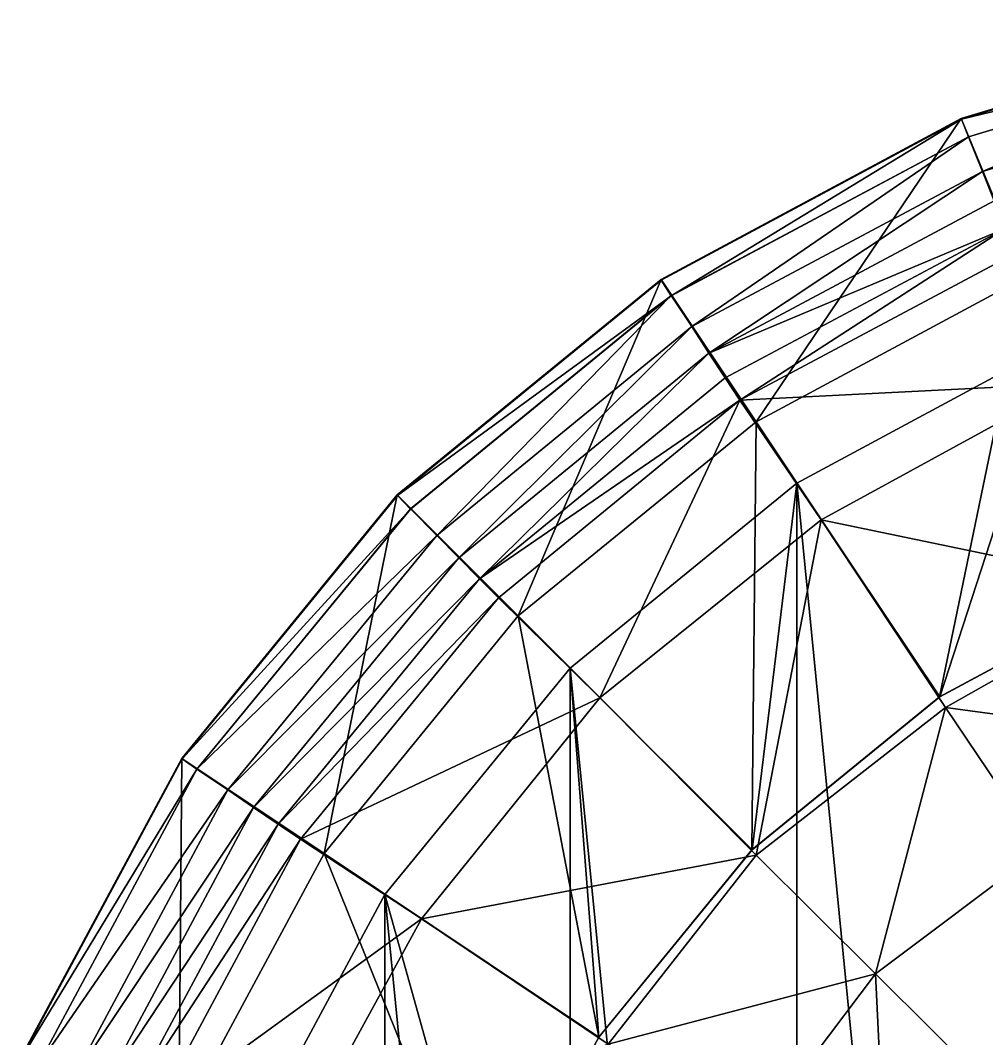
# Model space of a CAD drawing. Extents: x -13.33 to -11.75, y 0.26 to 1.84.
# Drawn here: x -12.8499 to -12.6619, y 1.1827 to 1.3808 of the extents above; entities that cross this region are included whole.
import ezdxf

# ---------------------------------------------------------------- set-up
doc = ezdxf.new("R2010")
doc.units = 0
doc.layers.add('Sphere9', color=15, linetype='CONTINUOUS')

msp = doc.modelspace()

# ---------------------------------------------------------------- linework, layer by layer
at = {"layer": 'Sphere9', "color": 0}
for points in [[(-12.666883, 1.36176, -8.850224), (-12.603401, 1.380825, -8.850224), (-12.66683, 1.36161, -8.837914)], [(-12.666883, 1.36176, -8.850224), (-12.654125, 1.330982, -8.883368), (-12.603401, 1.380825, -8.850224)], [(-12.603401, 1.380825, -8.850224), (-12.603383, 1.380712, -8.841372), (-12.66683, 1.36161, -8.837914)], [(-12.603383, 1.380712, -8.841372), (-12.602705, 1.377109, -8.615749), (-12.66683, 1.36161, -8.837914)], [(-12.66683, 1.36161, -8.837914), (-12.602705, 1.377109, -8.615749), (-12.665466, 1.358139, -8.615749)], [(-12.665466, 1.358139, -7.61575), (-12.602705, 1.377111, -7.115751), (-12.665466, 1.35814, -7.115751)], [(-12.602705, 1.37711, -7.61575), (-12.602705, 1.377111, -7.115751), (-12.665466, 1.358139, -7.61575)], [(-12.665466, 1.35814, -7.115751), (-12.602705, 1.377111, -7.115751), (-12.665465, 1.358141, -6.615753)], [(-12.665466, 1.358139, -8.615749), (-12.602705, 1.37711, -8.115749), (-12.665466, 1.358139, -8.11575)], [(-12.602705, 1.377109, -8.615749), (-12.602705, 1.37711, -8.115749), (-12.665466, 1.358139, -8.615749)], [(-12.602705, 1.37711, -8.115749), (-12.602705, 1.37711, -7.61575), (-12.665466, 1.358139, -7.61575)], [(-12.665466, 1.358139, -8.11575), (-12.602705, 1.37711, -8.115749), (-12.665466, 1.358139, -7.61575)], [(-12.665465, 1.358141, -6.615753), (-12.602703, 1.377114, -6.115756), (-12.665464, 1.358143, -6.115756)], [(-12.602704, 1.377112, -6.615753), (-12.602703, 1.377114, -6.115756), (-12.665465, 1.358141, -6.615753)], [(-12.602705, 1.377111, -7.115751), (-12.602704, 1.377112, -6.615753), (-12.665465, 1.358141, -6.615753)], [(-12.665464, 1.358143, -6.115756), (-12.602703, 1.377114, -6.115756), (-12.665463, 1.358145, -5.61576)], [(-12.602703, 1.377114, -6.115756), (-12.602702, 1.377115, -5.61576), (-12.665463, 1.358145, -5.61576)], [(-12.665463, 1.358145, -5.61576), (-12.602702, 1.377115, -5.61576), (-12.665462, 1.358147, -5.115766)], [(-12.665462, 1.358147, -5.115766), (-12.602698, 1.37712, -4.61577), (-12.66546, 1.35815, -4.61577)], [(-12.6027, 1.377118, -5.115766), (-12.602698, 1.37712, -4.61577), (-12.665462, 1.358147, -5.115766)], [(-12.602702, 1.377115, -5.61576), (-12.6027, 1.377118, -5.115766), (-12.665462, 1.358147, -5.115766)], [(-12.66546, 1.35815, -4.61577), (-12.602698, 1.37712, -4.61577), (-12.662735, 1.351445, -4.103043)], [(-12.602698, 1.37712, -4.61577), (-12.601336, 1.370004, -4.103043), (-12.662735, 1.351445, -4.103043)], [(-12.662735, 1.351445, -4.103043), (-12.601336, 1.370004, -4.103043), (-12.660466, 1.345729, -3.747665)], [(-12.666883, 1.36176, -8.850224), (-12.66683, 1.36161, -8.837914), (-12.725268, 1.330407, -8.850224)], [(-12.725268, 1.330407, -8.850224), (-12.706756, 1.302719, -8.883368), (-12.666883, 1.36176, -8.850224)], [(-12.725268, 1.330407, -8.850224), (-12.66683, 1.36161, -8.837914), (-12.725216, 1.330312, -8.841372)], [(-12.725216, 1.330312, -8.841372), (-12.66683, 1.36161, -8.837914), (-12.723285, 1.327257, -8.615749)], [(-12.66683, 1.36161, -8.837914), (-12.665466, 1.358139, -8.615749), (-12.723285, 1.327257, -8.615749)], [(-12.706756, 1.302719, -8.883368), (-12.654125, 1.330982, -8.883368), (-12.666883, 1.36176, -8.850224)], [(-12.723286, 1.327258, -7.61575), (-12.665466, 1.35814, -7.115751), (-12.723285, 1.327259, -7.115751)], [(-12.665466, 1.358139, -7.61575), (-12.665466, 1.35814, -7.115751), (-12.723286, 1.327258, -7.61575)], [(-12.723285, 1.327257, -8.115749), (-12.665466, 1.358139, -7.61575), (-12.723286, 1.327258, -7.61575)], [(-12.723285, 1.327259, -7.115751), (-12.665465, 1.358141, -6.615753), (-12.723284, 1.32726, -6.615753)], [(-12.665466, 1.35814, -7.115751), (-12.665465, 1.358141, -6.615753), (-12.723285, 1.327259, -7.115751)], [(-12.723285, 1.327257, -8.615749), (-12.665466, 1.358139, -8.11575), (-12.723285, 1.327257, -8.115749)], [(-12.665466, 1.358139, -8.615749), (-12.665466, 1.358139, -8.11575), (-12.723285, 1.327257, -8.615749)], [(-12.665466, 1.358139, -8.11575), (-12.665466, 1.358139, -7.61575), (-12.723285, 1.327257, -8.115749)], [(-12.723284, 1.32726, -6.615753), (-12.665465, 1.358141, -6.615753), (-12.723283, 1.327261, -6.115757)], [(-12.665465, 1.358141, -6.615753), (-12.665464, 1.358143, -6.115756), (-12.723283, 1.327261, -6.115757)], [(-12.723283, 1.327261, -6.115757), (-12.665464, 1.358143, -6.115756), (-12.723282, 1.327263, -5.61576)], [(-12.665464, 1.358143, -6.115756), (-12.665463, 1.358145, -5.61576), (-12.723282, 1.327263, -5.61576)], [(-12.723282, 1.327263, -5.61576), (-12.665463, 1.358145, -5.61576), (-12.72328, 1.327266, -5.115765)], [(-12.72328, 1.327266, -5.115765), (-12.66546, 1.35815, -4.61577), (-12.723278, 1.327268, -4.61577)], [(-12.665462, 1.358147, -5.115766), (-12.66546, 1.35815, -4.61577), (-12.72328, 1.327266, -5.115765)], [(-12.665463, 1.358145, -5.61576), (-12.665462, 1.358147, -5.115766), (-12.72328, 1.327266, -5.115765)], [(-12.723278, 1.327268, -4.61577), (-12.66546, 1.35815, -4.61577), (-12.719297, 1.321234, -4.103043)], [(-12.66546, 1.35815, -4.61577), (-12.662735, 1.351445, -4.103043), (-12.719297, 1.321234, -4.103043)], [(-12.719297, 1.321234, -4.103043), (-12.662735, 1.351445, -4.103043), (-12.715961, 1.31609, -3.747664)], [(-12.662735, 1.351445, -4.103043), (-12.660466, 1.345729, -3.747665), (-12.715961, 1.31609, -3.747664)], [(-12.660466, 1.345729, -3.747665), (-12.658326, 1.34036, -3.542978), (-12.715961, 1.31609, -3.747664)], [(-12.715961, 1.31609, -3.747664), (-12.658326, 1.34036, -3.542978), (-12.712811, 1.31126, -3.542974)], [(-12.709903, 1.306906, -3.577439), (-12.712811, 1.31126, -3.542974), (-12.658326, 1.34036, -3.542978)], [(-12.656326, 1.335519, -3.577443), (-12.709903, 1.306906, -3.577439), (-12.658326, 1.34036, -3.542978)], [(-12.656326, 1.335519, -3.577443), (-12.645563, 1.310154, -2.771767), (-12.709903, 1.306906, -3.577439)], [(-12.725268, 1.330407, -8.850224), (-12.725216, 1.330312, -8.841372), (-12.776612, 1.28853, -8.850224)], [(-12.776612, 1.28853, -8.850224), (-12.753037, 1.26497, -8.883368), (-12.725268, 1.330407, -8.850224)], [(-12.776612, 1.28853, -8.850224), (-12.725216, 1.330312, -8.841372), (-12.776516, 1.288414, -8.837914)], [(-12.725216, 1.330312, -8.841372), (-12.723285, 1.327257, -8.615749), (-12.776516, 1.288414, -8.837914)], [(-12.753037, 1.26497, -8.883368), (-12.706756, 1.302719, -8.883368), (-12.725268, 1.330407, -8.850224)], [(-12.706756, 1.302719, -8.883368), (-12.671064, 1.249241, -8.883368), (-12.654125, 1.330982, -8.883368)], [(-12.671064, 1.249241, -8.883368), (-12.629534, 1.271543, -8.883368), (-12.654125, 1.330982, -8.883368)], [(-12.776516, 1.288414, -8.837914), (-12.723285, 1.327257, -8.615749), (-12.773995, 1.285758, -8.615749)], [(-12.723286, 1.327258, -7.61575), (-12.723285, 1.327259, -7.115751), (-12.773995, 1.285759, -7.115751)], [(-12.773995, 1.285759, -7.115751), (-12.723285, 1.327259, -7.115751), (-12.773994, 1.285761, -6.615753)], [(-12.723285, 1.327257, -8.115749), (-12.723286, 1.327258, -7.61575), (-12.773995, 1.285758, -7.61575)], [(-12.773995, 1.285758, -7.61575), (-12.723286, 1.327258, -7.61575), (-12.773995, 1.285759, -7.115751)], [(-12.723285, 1.327257, -8.615749), (-12.723285, 1.327257, -8.115749), (-12.773995, 1.285758, -8.115749)], [(-12.773995, 1.285758, -8.615749), (-12.723285, 1.327257, -8.615749), (-12.773995, 1.285758, -8.115749)], [(-12.773995, 1.285758, -8.115749), (-12.723285, 1.327257, -8.115749), (-12.773995, 1.285758, -7.61575)], [(-12.773994, 1.285761, -6.615753), (-12.723283, 1.327261, -6.115757), (-12.773993, 1.285762, -6.115756)], [(-12.723284, 1.32726, -6.615753), (-12.723283, 1.327261, -6.115757), (-12.773994, 1.285761, -6.615753)], [(-12.723285, 1.327259, -7.115751), (-12.723284, 1.32726, -6.615753), (-12.773994, 1.285761, -6.615753)], [(-12.773993, 1.285762, -6.115756), (-12.723282, 1.327263, -5.61576), (-12.773993, 1.285764, -5.61576)], [(-12.723283, 1.327261, -6.115757), (-12.723282, 1.327263, -5.61576), (-12.773993, 1.285762, -6.115756)], [(-12.773993, 1.285764, -5.61576), (-12.723282, 1.327263, -5.61576), (-12.773991, 1.285766, -5.115765)], [(-12.723282, 1.327263, -5.61576), (-12.72328, 1.327266, -5.115765), (-12.773991, 1.285766, -5.115765)], [(-12.773991, 1.285766, -5.115765), (-12.72328, 1.327266, -5.115765), (-12.773989, 1.285769, -4.615771)], [(-12.72328, 1.327266, -5.115765), (-12.723278, 1.327268, -4.61577), (-12.773989, 1.285769, -4.615771)], [(-12.773989, 1.285769, -4.615771), (-12.723278, 1.327268, -4.61577), (-12.768908, 1.280636, -4.103043)], [(-12.723278, 1.327268, -4.61577), (-12.719297, 1.321234, -4.103043), (-12.768908, 1.280636, -4.103043)], [(-12.768908, 1.280636, -4.103043), (-12.719297, 1.321234, -4.103043), (-12.764632, 1.27626, -3.747664)], [(-12.719297, 1.321234, -4.103043), (-12.715961, 1.31609, -3.747664), (-12.764632, 1.27626, -3.747664)], [(-12.698859, 1.290804, -9.490954), (-12.64868, 0.781558, -9.490958), (-12.64868, 1.317749, -9.490959)], [(-12.698859, 1.290804, -9.490954), (-12.64868, 1.317749, -9.407265), (-12.698858, 1.290804, -9.407261)], [(-12.64868, 1.317749, -9.490959), (-12.64868, 1.317749, -9.407265), (-12.698859, 1.290804, -9.490954)], [(-12.698858, 1.290804, -9.06012), (-12.648679, 1.317749, -8.990959), (-12.698858, 1.290804, -8.990954)], [(-12.648679, 1.317749, -9.060123), (-12.648679, 1.317749, -8.990959), (-12.698858, 1.290804, -9.06012)], [(-12.698858, 1.290804, -8.990954), (-12.648679, 1.317749, -8.990959), (-12.671048, 1.24924, -8.992099)], [(-12.698858, 1.290804, -9.407261), (-12.648679, 1.317749, -9.060123), (-12.698858, 1.290804, -9.06012)], [(-12.64868, 1.317749, -9.407265), (-12.648679, 1.317749, -9.060123), (-12.698858, 1.290804, -9.407261)], [(-12.671048, 1.24924, -8.992099), (-12.648679, 1.317749, -8.990959), (-12.629518, 1.271541, -8.9921)], [(-12.764632, 1.27626, -3.747664), (-12.715961, 1.31609, -3.747664), (-12.7606, 1.272153, -3.542973)], [(-12.715961, 1.31609, -3.747664), (-12.712811, 1.31126, -3.542974), (-12.7606, 1.272153, -3.542973)], [(-12.709903, 1.306906, -3.577439), (-12.7606, 1.272153, -3.542973), (-12.712811, 1.31126, -3.542974)], [(-12.709903, 1.306906, -3.577439), (-12.645563, 1.310154, -2.771767), (-12.694093, 1.283652, -2.762098)], [(-12.645563, 1.310154, -2.771767), (-12.629189, 1.270143, -2.375773), (-12.694093, 1.283652, -2.762098)], [(-12.756891, 1.268453, -3.57744), (-12.7606, 1.272153, -3.542973), (-12.709903, 1.306906, -3.577439)], [(-12.756891, 1.268453, -3.57744), (-12.709903, 1.306906, -3.577439), (-12.737195, 1.249042, -2.771765)], [(-12.709903, 1.306906, -3.577439), (-12.694093, 1.283652, -2.762098), (-12.737195, 1.249042, -2.771765)], [(-12.753037, 1.26497, -8.883368), (-12.70758, 1.219458, -8.883368), (-12.706756, 1.302719, -8.883368)], [(-12.70758, 1.219458, -8.883368), (-12.671064, 1.249241, -8.883368), (-12.706756, 1.302719, -8.883368)], [(-12.742977, 1.254819, -9.060116), (-12.698858, 1.290804, -8.990954), (-12.742976, 1.254819, -8.990952)], [(-12.698858, 1.290804, -9.06012), (-12.698858, 1.290804, -8.990954), (-12.742977, 1.254819, -9.060116)], [(-12.742977, 1.254819, -9.490952), (-12.698859, 0.808504, -9.490954), (-12.698859, 1.290804, -9.490954)], [(-12.742977, 1.254819, -9.407257), (-12.698858, 1.290804, -9.06012), (-12.742977, 1.254819, -9.060116)], [(-12.698858, 1.290804, -9.407261), (-12.698858, 1.290804, -9.06012), (-12.742977, 1.254819, -9.407257)], [(-12.742977, 1.254819, -9.490952), (-12.698858, 1.290804, -9.407261), (-12.742977, 1.254819, -9.407257)], [(-12.698859, 1.290804, -9.490954), (-12.698858, 1.290804, -9.407261), (-12.742977, 1.254819, -9.490952)], [(-12.742976, 1.254819, -8.990952), (-12.698858, 1.290804, -8.990954), (-12.707562, 1.219458, -8.992099)], [(-12.707562, 1.219458, -8.992099), (-12.698858, 1.290804, -8.990954), (-12.671048, 1.24924, -8.992099)], [(-12.698859, 0.808504, -9.490954), (-12.64868, 0.781558, -9.490958), (-12.698859, 1.290804, -9.490954)], [(-12.776612, 1.28853, -8.850224), (-12.776516, 1.288414, -8.837914), (-12.818542, 1.237247, -8.850224)], [(-12.818542, 1.237247, -8.850224), (-12.790832, 1.218745, -8.883368), (-12.776612, 1.28853, -8.850224)], [(-12.776516, 1.288414, -8.837914), (-12.818462, 1.237183, -8.841372), (-12.818542, 1.237247, -8.850224)], [(-12.776516, 1.288414, -8.837914), (-12.773995, 1.285758, -8.615749), (-12.818462, 1.237183, -8.841372)], [(-12.790832, 1.218745, -8.883368), (-12.753037, 1.26497, -8.883368), (-12.776612, 1.28853, -8.850224)], [(-12.773995, 1.285758, -8.615749), (-12.815573, 1.235142, -8.615749), (-12.818462, 1.237183, -8.841372)], [(-12.773995, 1.285759, -7.115751), (-12.815573, 1.235144, -7.115751), (-12.773995, 1.285758, -7.61575)], [(-12.773995, 1.285759, -7.115751), (-12.815572, 1.235145, -6.615752), (-12.815573, 1.235144, -7.115751)], [(-12.773995, 1.285758, -8.615749), (-12.815573, 1.235143, -8.11575), (-12.815573, 1.235142, -8.615749)], [(-12.773995, 1.285758, -8.115749), (-12.815573, 1.235143, -8.11575), (-12.773995, 1.285758, -8.615749)], [(-12.773995, 1.285758, -8.115749), (-12.815573, 1.235143, -7.61575), (-12.815573, 1.235143, -8.11575)], [(-12.773995, 1.285758, -7.61575), (-12.815573, 1.235143, -7.61575), (-12.773995, 1.285758, -8.115749)], [(-12.773995, 1.285758, -7.61575), (-12.815573, 1.235144, -7.115751), (-12.815573, 1.235143, -7.61575)], [(-12.773994, 1.285761, -6.615753), (-12.815572, 1.235145, -6.615752), (-12.773995, 1.285759, -7.115751)], [(-12.773994, 1.285761, -6.615753), (-12.815571, 1.235147, -6.115757), (-12.815572, 1.235145, -6.615752)], [(-12.773993, 1.285762, -6.115756), (-12.815571, 1.235147, -6.115757), (-12.773994, 1.285761, -6.615753)], [(-12.773993, 1.285762, -6.115756), (-12.81557, 1.235149, -5.61576), (-12.815571, 1.235147, -6.115757)], [(-12.773993, 1.285764, -5.61576), (-12.81557, 1.235149, -5.61576), (-12.773993, 1.285762, -6.115756)], [(-12.773993, 1.285764, -5.61576), (-12.815568, 1.235151, -5.115765), (-12.81557, 1.235149, -5.61576)], [(-12.773991, 1.285766, -5.115765), (-12.815568, 1.235151, -5.115765), (-12.773993, 1.285764, -5.61576)], [(-12.773991, 1.285766, -5.115765), (-12.815566, 1.235154, -4.615771), (-12.815568, 1.235151, -5.115765)], [(-12.773989, 1.285769, -4.615771), (-12.815566, 1.235154, -4.615771), (-12.773991, 1.285766, -5.115765)], [(-12.773989, 1.285769, -4.615771), (-12.768908, 1.280636, -4.103043), (-12.815566, 1.235154, -4.615771)], [(-12.737195, 1.249042, -2.771765), (-12.694093, 1.283652, -2.762098), (-12.706751, 1.218416, -2.375769)], [(-12.694093, 1.283652, -2.762098), (-12.669894, 1.247153, -2.367769), (-12.706751, 1.218416, -2.375769)], [(-12.694093, 1.283652, -2.762098), (-12.629189, 1.270143, -2.375773), (-12.669894, 1.247153, -2.367769)], [(-12.768908, 1.280636, -4.103043), (-12.809582, 1.23112, -4.103037), (-12.815566, 1.235154, -4.615771)], [(-12.768908, 1.280636, -4.103043), (-12.764632, 1.27626, -3.747664), (-12.809582, 1.23112, -4.103037)], [(-12.764632, 1.27626, -3.747664), (-12.804538, 1.227681, -3.747663), (-12.809582, 1.23112, -4.103037)], [(-12.764632, 1.27626, -3.747664), (-12.7606, 1.272153, -3.542973), (-12.804538, 1.227681, -3.747663)], [(-12.7606, 1.272153, -3.542973), (-12.799783, 1.224455, -3.542969), (-12.804538, 1.227681, -3.747663)], [(-12.7606, 1.272153, -3.542973), (-12.756891, 1.268453, -3.57744), (-12.799783, 1.224455, -3.542969)], [(-12.671048, 1.24924, -8.992099), (-12.629534, 1.271543, -8.883368), (-12.671064, 1.249241, -8.883368)], [(-12.629518, 1.271541, -8.9921), (-12.629534, 1.271543, -8.883368), (-12.671048, 1.24924, -8.992099)], [(-12.629189, 1.270143, -2.375773), (-12.61658, 1.239965, -2.200022), (-12.669894, 1.247153, -2.367769)], [(-12.756891, 1.268453, -3.57744), (-12.795419, 1.221553, -3.577436), (-12.799783, 1.224455, -3.542969)], [(-12.756891, 1.268453, -3.57744), (-12.737195, 1.249042, -2.771765), (-12.795419, 1.221553, -3.577436)], [(-12.790832, 1.218745, -8.883368), (-12.737392, 1.182995, -8.883368), (-12.753037, 1.26497, -8.883368)], [(-12.753037, 1.26497, -8.883368), (-12.737392, 1.182995, -8.883368), (-12.70758, 1.219458, -8.883368)], [(-12.778999, 1.210763, -9.49095), (-12.742977, 0.844489, -9.490952), (-12.742977, 1.254819, -9.490952)], [(-12.742977, 1.254819, -9.490952), (-12.778998, 1.210763, -9.407254), (-12.778999, 1.210763, -9.49095)], [(-12.742976, 1.254819, -8.990952), (-12.778998, 1.210763, -8.99095), (-12.778998, 1.210763, -9.060114)], [(-12.742977, 1.254819, -9.060116), (-12.742976, 1.254819, -8.990952), (-12.778998, 1.210763, -9.060114)], [(-12.778998, 1.210763, -8.99095), (-12.742976, 1.254819, -8.990952), (-12.737376, 1.182995, -8.992097)], [(-12.742977, 1.254819, -9.407257), (-12.778998, 1.210763, -9.060114), (-12.778998, 1.210763, -9.407254)], [(-12.742977, 1.254819, -9.060116), (-12.778998, 1.210763, -9.060114), (-12.742977, 1.254819, -9.407257)], [(-12.742977, 1.254819, -9.407257), (-12.778998, 1.210763, -9.407254), (-12.742977, 1.254819, -9.490952)], [(-12.742977, 0.844489, -9.490952), (-12.698859, 0.808504, -9.490954), (-12.742977, 1.254819, -9.490952)], [(-12.742976, 1.254819, -8.990952), (-12.707562, 1.219458, -8.992099), (-12.737376, 1.182995, -8.992097)], [(-12.737195, 1.249042, -2.771765), (-12.77187, 1.206021, -2.762106), (-12.795419, 1.221553, -3.577436)], [(-12.737195, 1.249042, -2.771765), (-12.706751, 1.218416, -2.375769), (-12.77187, 1.206021, -2.762106)], [(-12.707562, 1.219458, -8.992099), (-12.671064, 1.249241, -8.883368), (-12.70758, 1.219458, -8.883368)], [(-12.671048, 1.24924, -8.992099), (-12.671064, 1.249241, -8.883368), (-12.707562, 1.219458, -8.992099)], [(-12.706751, 1.218416, -2.375769), (-12.669894, 1.247153, -2.367769), (-12.683522, 1.19532, -2.200011)], [(-12.669894, 1.247153, -2.367769), (-12.651305, 1.219515, -2.195032), (-12.683522, 1.19532, -2.200011)], [(-12.669894, 1.247153, -2.367769), (-12.61658, 1.239965, -2.200022), (-12.651305, 1.219515, -2.195032)], [(-12.818542, 1.237247, -8.850224), (-12.818462, 1.237183, -8.841372), (-12.849931, 1.178932, -8.850224)], [(-12.849931, 1.178932, -8.850224), (-12.819126, 1.166181, -8.883368), (-12.818542, 1.237247, -8.850224)], [(-12.818462, 1.237183, -8.841372), (-12.849806, 1.17887, -8.837914), (-12.849931, 1.178932, -8.850224)], [(-12.818462, 1.237183, -8.841372), (-12.815573, 1.235142, -8.615749), (-12.849806, 1.17887, -8.837914)], [(-12.819126, 1.166181, -8.883368), (-12.790832, 1.218745, -8.883368), (-12.818542, 1.237247, -8.850224)], [(-12.815573, 1.235142, -8.615749), (-12.846512, 1.177432, -8.615749), (-12.849806, 1.17887, -8.837914)], [(-12.815573, 1.235143, -8.11575), (-12.846513, 1.177433, -8.115749), (-12.815573, 1.235142, -8.615749)], [(-12.815573, 1.235143, -8.11575), (-12.846513, 1.177433, -7.61575), (-12.846513, 1.177433, -8.115749)], [(-12.815573, 1.235143, -7.61575), (-12.846513, 1.177433, -7.61575), (-12.815573, 1.235143, -8.11575)], [(-12.815573, 1.235143, -7.61575), (-12.846512, 1.177434, -7.115751), (-12.846513, 1.177433, -7.61575)], [(-12.815573, 1.235142, -8.615749), (-12.846513, 1.177433, -8.115749), (-12.846512, 1.177432, -8.615749)], [(-12.815573, 1.235144, -7.115751), (-12.846512, 1.177434, -7.115751), (-12.815573, 1.235143, -7.61575)], [(-12.815573, 1.235144, -7.115751), (-12.846511, 1.177435, -6.615753), (-12.846512, 1.177434, -7.115751)], [(-12.815571, 1.235147, -6.115757), (-12.846511, 1.177437, -6.115757), (-12.815572, 1.235145, -6.615752)], [(-12.815571, 1.235147, -6.115757), (-12.846509, 1.177439, -5.61576), (-12.846511, 1.177437, -6.115757)], [(-12.815572, 1.235145, -6.615752), (-12.846511, 1.177435, -6.615753), (-12.815573, 1.235144, -7.115751)], [(-12.815572, 1.235145, -6.615752), (-12.846511, 1.177437, -6.115757), (-12.846511, 1.177435, -6.615753)], [(-12.81557, 1.235149, -5.61576), (-12.846509, 1.177439, -5.61576), (-12.815571, 1.235147, -6.115757)], [(-12.81557, 1.235149, -5.61576), (-12.846507, 1.177441, -5.115766), (-12.846509, 1.177439, -5.61576)], [(-12.815568, 1.235151, -5.115765), (-12.846507, 1.177441, -5.115766), (-12.81557, 1.235149, -5.61576)], [(-12.815568, 1.235151, -5.115765), (-12.846505, 1.177444, -4.61577), (-12.846507, 1.177441, -5.115766)], [(-12.815566, 1.235154, -4.615771), (-12.846505, 1.177444, -4.61577), (-12.815568, 1.235151, -5.115765)], [(-12.815566, 1.235154, -4.615771), (-12.809582, 1.23112, -4.103037), (-12.846505, 1.177444, -4.61577)], [(-12.809582, 1.23112, -4.103037), (-12.83985, 1.174663, -4.103036), (-12.846505, 1.177444, -4.61577)], [(-12.809582, 1.23112, -4.103037), (-12.804538, 1.227681, -3.747663), (-12.83985, 1.174663, -4.103036)], [(-12.804538, 1.227681, -3.747663), (-12.834234, 1.172292, -3.747662), (-12.83985, 1.174663, -4.103036)], [(-12.804538, 1.227681, -3.747663), (-12.799783, 1.224455, -3.542969), (-12.834234, 1.172292, -3.747662)], [(-12.799783, 1.224455, -3.542969), (-12.82894, 1.170073, -3.542963), (-12.834234, 1.172292, -3.747662)], [(-12.799783, 1.224455, -3.542969), (-12.795419, 1.221553, -3.577436), (-12.82894, 1.170073, -3.542963)], [(-12.795419, 1.221553, -3.577436), (-12.824088, 1.168081, -3.577432), (-12.82894, 1.170073, -3.542963)], [(-12.795419, 1.221553, -3.577436), (-12.77187, 1.206021, -2.762106), (-12.824088, 1.168081, -3.577432)], [(-12.819126, 1.166181, -8.883368), (-12.759706, 1.14154, -8.883368), (-12.790832, 1.218745, -8.883368)], [(-12.790832, 1.218745, -8.883368), (-12.759706, 1.14154, -8.883368), (-12.737392, 1.182995, -8.883368)], [(-12.706751, 1.218416, -2.375769), (-12.735542, 1.181629, -2.367769), (-12.77187, 1.206021, -2.762106)], [(-12.707562, 1.219458, -8.992099), (-12.737392, 1.182995, -8.883368), (-12.737376, 1.182995, -8.992097)], [(-12.70758, 1.219458, -8.883368), (-12.737392, 1.182995, -8.883368), (-12.707562, 1.219458, -8.992099)], [(-12.706751, 1.218416, -2.375769), (-12.683522, 1.19532, -2.200011), (-12.735542, 1.181629, -2.367769)], [(-12.683522, 1.19532, -2.200011), (-12.651305, 1.219515, -2.195032), (-12.661087, 1.173041, -2.09119)], [(-12.778998, 1.210763, -8.99095), (-12.80596, 1.160675, -8.990949), (-12.80596, 1.160675, -9.060111)], [(-12.778998, 1.210763, -9.060114), (-12.778998, 1.210763, -8.99095), (-12.80596, 1.160675, -9.060111)], [(-12.80596, 1.160675, -9.490949), (-12.778999, 0.888545, -9.49095), (-12.778999, 1.210763, -9.49095)], [(-12.80596, 1.160675, -8.990949), (-12.778998, 1.210763, -8.99095), (-12.759689, 1.14154, -8.992097)], [(-12.778998, 1.210763, -9.407254), (-12.80596, 1.160675, -9.060111), (-12.80596, 1.160675, -9.407252)], [(-12.778998, 1.210763, -9.060114), (-12.80596, 1.160675, -9.060111), (-12.778998, 1.210763, -9.407254)], [(-12.778998, 1.210763, -9.407254), (-12.80596, 1.160675, -9.407252), (-12.80596, 1.160675, -9.490949)], [(-12.778999, 1.210763, -9.49095), (-12.778998, 1.210763, -9.407254), (-12.80596, 1.160675, -9.490949)], [(-12.778999, 0.888545, -9.49095), (-12.742977, 0.844489, -9.490952), (-12.778999, 1.210763, -9.49095)], [(-12.778998, 1.210763, -8.99095), (-12.737376, 1.182995, -8.992097), (-12.759689, 1.14154, -8.992097)], [(-12.77187, 1.206021, -2.762106), (-12.798422, 1.157582, -2.771757), (-12.824088, 1.168081, -3.577432)], [(-12.77187, 1.206021, -2.762106), (-12.735542, 1.181629, -2.367769), (-12.798422, 1.157582, -2.771757)], [(-12.683522, 1.19532, -2.200011), (-12.707764, 1.163164, -2.195023), (-12.735542, 1.181629, -2.367769)], [(-12.707764, 1.163164, -2.195023), (-12.683522, 1.19532, -2.200011), (-12.681145, 1.145489, -2.086133)], [(-12.683522, 1.19532, -2.200011), (-12.661087, 1.173041, -2.09119), (-12.681145, 1.145489, -2.086133)], [(-12.737376, 1.182995, -8.992097), (-12.759706, 1.14154, -8.883368), (-12.759689, 1.14154, -8.992097)], [(-12.737392, 1.182995, -8.883368), (-12.759706, 1.14154, -8.883368), (-12.737376, 1.182995, -8.992097)]]:
    msp.add_3dface(points, dxfattribs=at)

doc.saveas('drawing.dxf')
